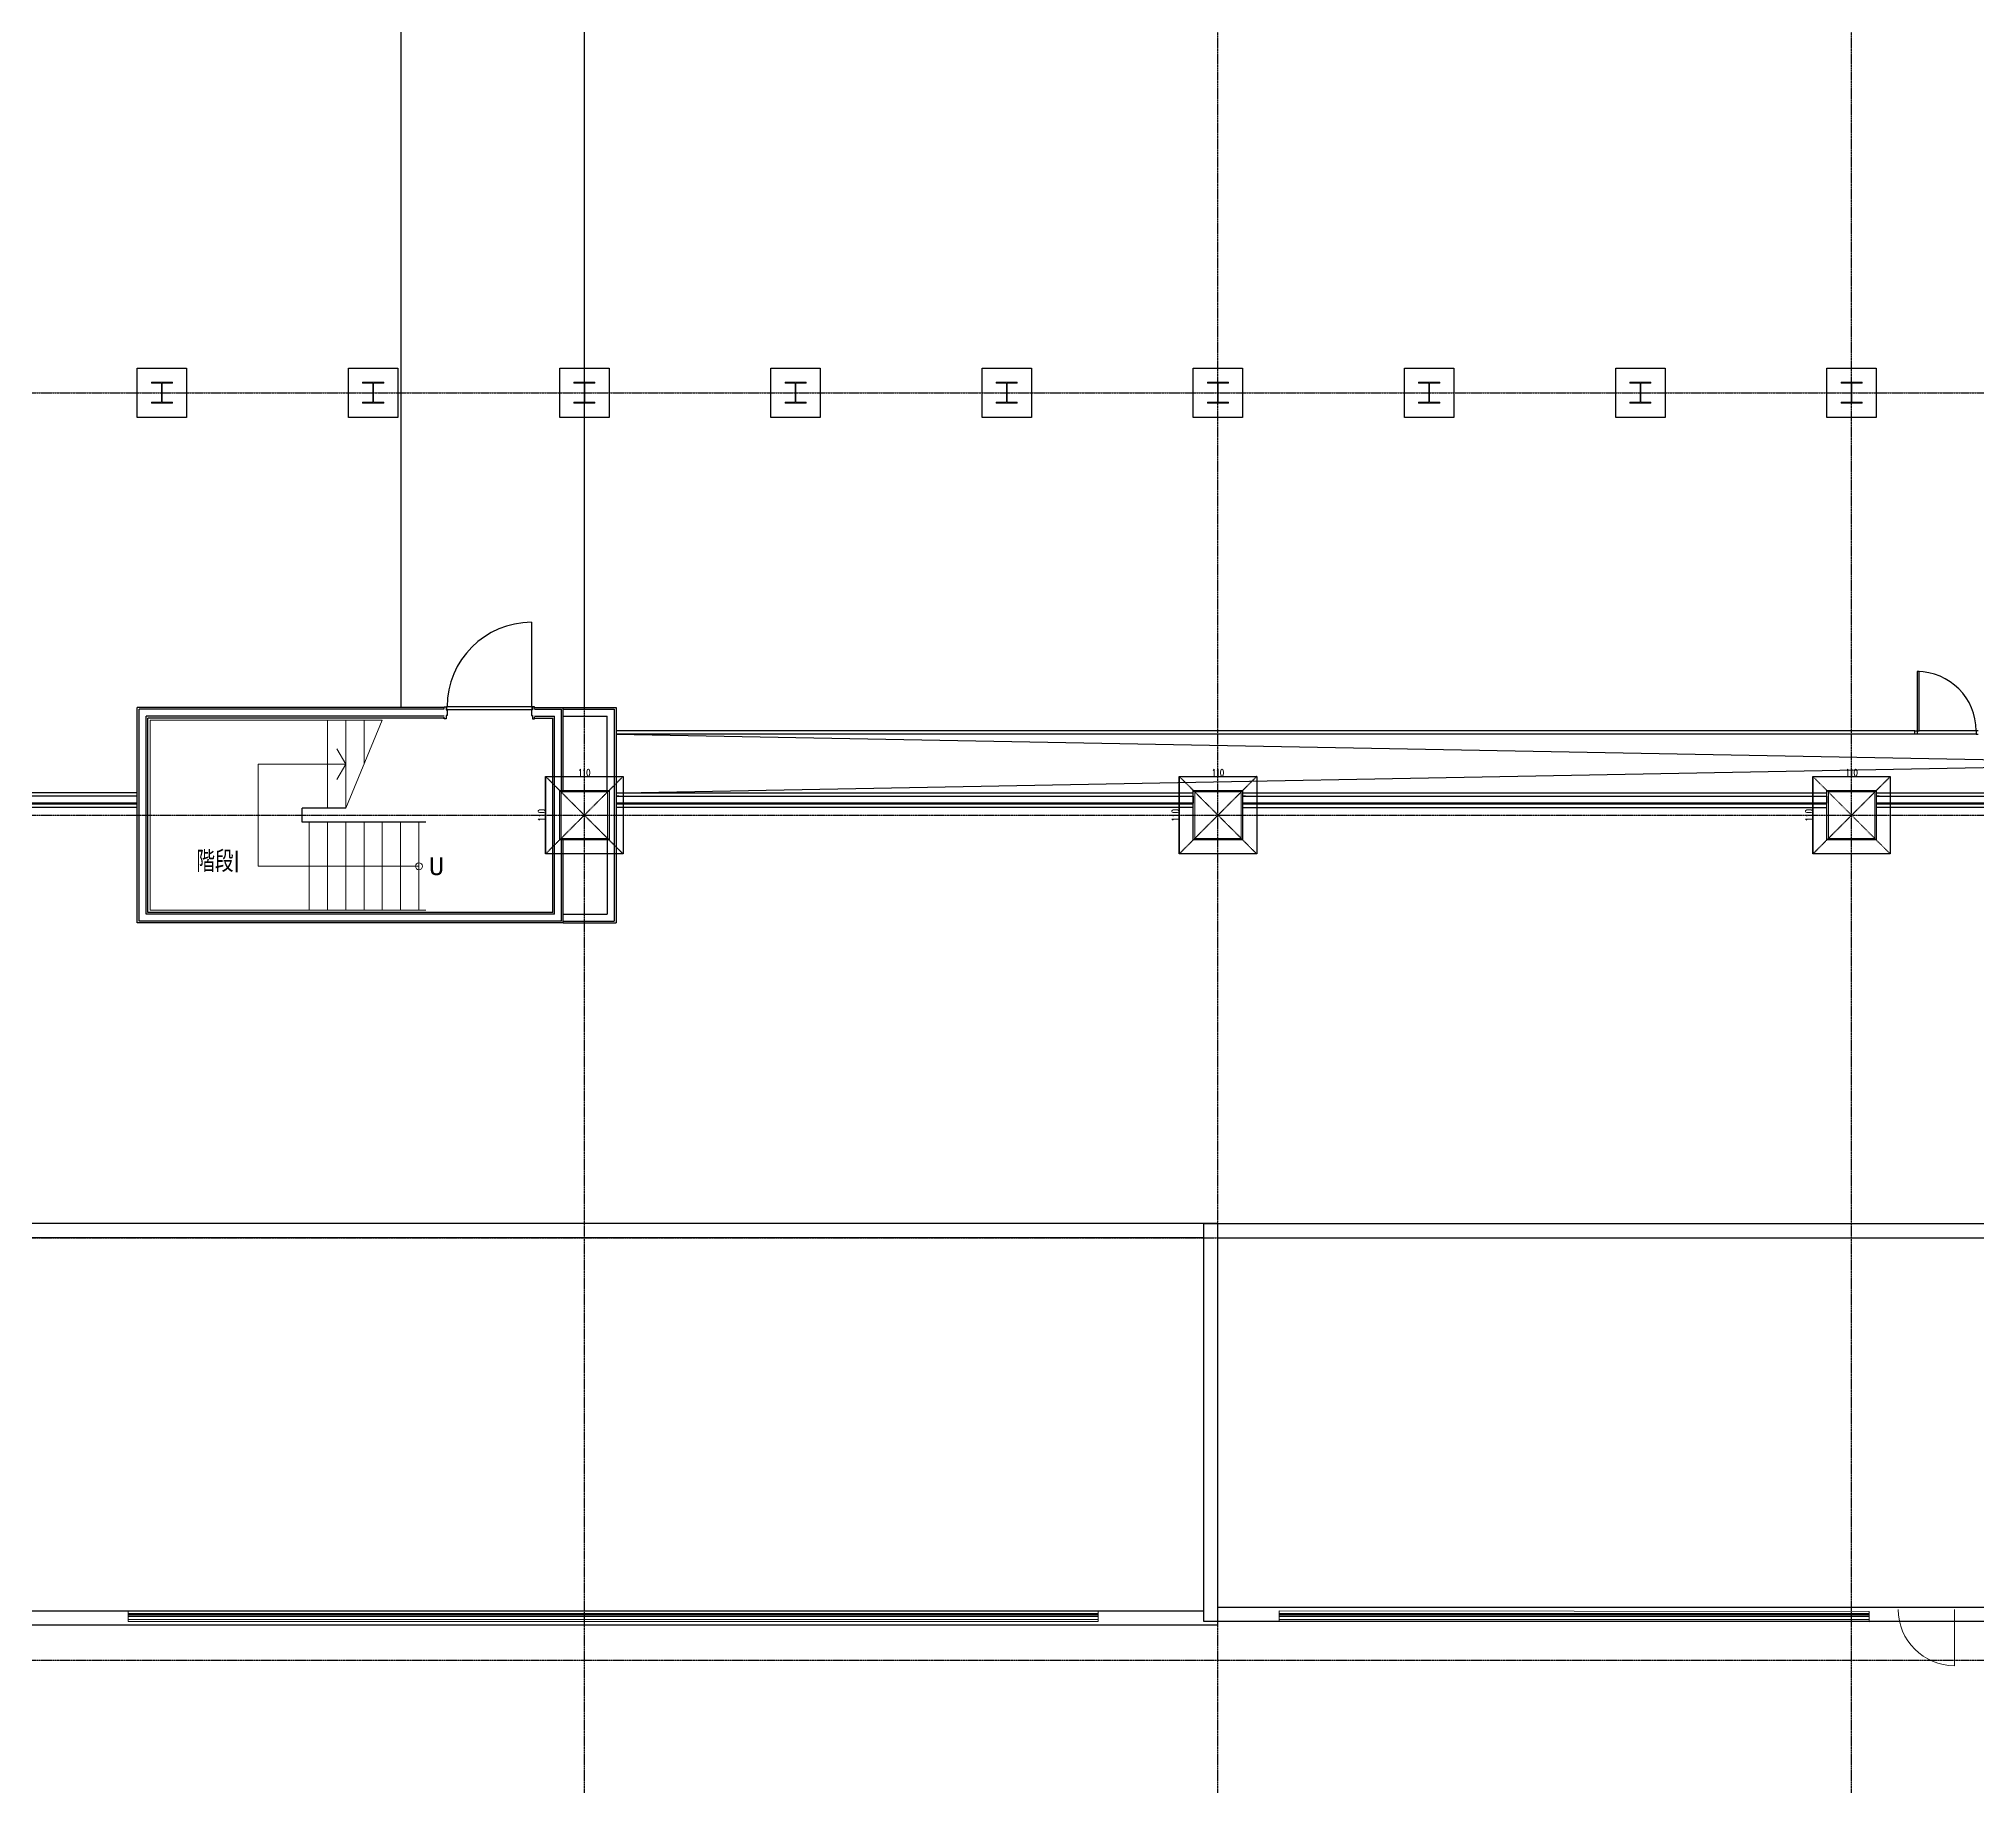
# Model space of a CAD drawing. Header units: millimetres. Extents: x -21841 to 195597, y -1659 to 112111.
# Drawn here: x 5585 to 8338, y 13771 to 16253 of the extents above; entities that cross this region are included whole.
import ezdxf
from ezdxf.enums import TextEntityAlignment as Align

# ---------------------------------------------------------------- set-up
doc = ezdxf.new("R2010")
doc.units = ezdxf.units.MM
doc.linetypes.add('X-N-FAB-L10$0$COL-CEN-LIN', pattern=[3.25, 2.5, -0.25, 0.25, -0.25])
doc.linetypes.add('X-N-FAB-L10$0$HIDDEN', pattern=[0.375, 0.25, -0.125])
for name, color, linetype in [('0-FMCS', 6, 'Continuous'), ('0-XREF', 7, 'Continuous'), ('X-N-FAB-L10$0$0-NC', 8, 'Continuous'), ('X-N-FAB-L10$0$0-ND', 8, 'Continuous'), ('X-N-FAB-L10$0$08', 8, 'Continuous'), ('X-N-FAB-L10$0$A-WALL-IN', 8, 'Continuous'), ('X-N-FAB-L10$0$CCL', 8, 'X-N-FAB-L10$0$COL-CEN-LIN'), ('X-N-FAB-L10$0$COL', 8, 'Continuous'), ('X-N-FAB-L10$0$COL-S', 8, 'Continuous'), ('X-N-FAB-L10$0$DOOR', 8, 'Continuous'), ('X-N-FAB-L10$0$HR', 8, 'Continuous'), ('X-N-FAB-L10$0$WALL-P', 8, 'Continuous')]:
    doc.layers.add(name, color=color, linetype=linetype)
doc.layers.add('X-N-FAB-L10$0$ARC', color=8, linetype='Continuous', lineweight=0)
doc.layers.add('X-N-FAB-L10$0$STEEL1', color=8, linetype='Continuous', lineweight=0)
doc.styles.add('X-N-FAB-L10$0$ATS', font='monotxt.shx', dxfattribs={"bigfont": 'BIGFONT.shx'})
doc.styles.add('X-N-FAB-L10$0$CHINA', font='simplex.shx', dxfattribs={"width": 0.75, "bigfont": 'chineset.shx'})
doc.styles.add('X-N-FAB-L10$0$COL-NUM', font='romanc')
doc.styles.add('X-N-FAB-L10$0$DIM', font='simplex.shx', dxfattribs={"width": 0.67, "bigfont": 'chineset.shx'})
doc.styles.add('X-N-FAB-L10$0$ROMS', font='ROMANS', dxfattribs={"bigfont": 'EXTFONT'})
doc.dimstyles.new('X-N-FAB-L10$0$JJP_005_defpoint', dxfattribs={"dimtxt": 20, "dimasz": 0.5, "dimexe": 0.5, "dimexo": 0.5, "dimgap": 0.5, "dimtad": 1, "dimdsep": 46, "dimtxsty": 'X-N-FAB-L10$0$DIM', "dimblk": 'X-N-FAB-L10$0$_None', "dimcen": 10, "dimclrd": 256, "dimclre": 256, "dimclrt": 256, "dimadec": 0, "dimazin": 0, "dimtfac": 1, "dimtix": 1, "dimtmove": 2, "dimatfit": 3, "dimldrblk": 'X-N-FAB-L10$0$_None', "dimfxl": 0.5, "dimtolj": 1, "dimtzin": 0, "dimarcsym": 0})

# ---------------------------------------------------------------- blocks, each defined once
blk = doc.blocks.new('*D1215')
at = {"layer": 'DEFPOINTS', "lineweight": -2, "transparency": 16777216}
blk.add_line((6305, 15205), (6415, 15205), dxfattribs=at)
at = {"layer": 'DEFPOINTS', "color": 0, "transparency": 16777216}
for p in [(6305, 15205), (6415, 15205), (6415, 15205)]:
    blk.add_point(p, dxfattribs=at)
at = {"layer": 'DEFPOINTS', "transparency": 16777216, "insert": (6360, 15210.5), "char_height": 10, "attachment_point": 5, "style": 'X-N-FAB-L10$0$DIM'}
blk.add_mtext('\\A1;110', dxfattribs=at)
blk = doc.blocks.new('X-N-FAB-L10$0$_None')
blk = doc.blocks.new('*D1216')
at = {"layer": 'DEFPOINTS', "lineweight": -2, "transparency": 16777216}
blk.add_line((6305, 15205), (6305, 15095), dxfattribs=at)
at = {"layer": 'DEFPOINTS', "color": 0, "transparency": 16777216}
for p in [(6305, 15205), (6305, 15095), (6305, 15095)]:
    blk.add_point(p, dxfattribs=at)
at = {"layer": 'DEFPOINTS', "transparency": 16777216, "insert": (6299.5, 15150), "char_height": 10, "attachment_point": 5, "rotation": 90, "style": 'X-N-FAB-L10$0$DIM'}
blk.add_mtext('\\A1;110', dxfattribs=at)
blk = doc.blocks.new('*D1217')
at = {"layer": 'DEFPOINTS', "lineweight": -2, "transparency": 16777216}
blk.add_line((7205, 15205), (7315, 15205), dxfattribs=at)
at = {"layer": 'DEFPOINTS', "color": 0, "transparency": 16777216}
for p in [(7205, 15205), (7315, 15205), (7315, 15205)]:
    blk.add_point(p, dxfattribs=at)
at = {"layer": 'DEFPOINTS', "transparency": 16777216, "insert": (7260, 15210.5), "char_height": 10, "attachment_point": 5, "style": 'X-N-FAB-L10$0$DIM'}
blk.add_mtext('\\A1;110', dxfattribs=at)
blk = doc.blocks.new('*D1218')
at = {"layer": 'DEFPOINTS', "lineweight": -2, "transparency": 16777216}
blk.add_line((7205, 15205), (7205, 15095), dxfattribs=at)
at = {"layer": 'DEFPOINTS', "color": 0, "transparency": 16777216}
for p in [(7205, 15205), (7205, 15095), (7205, 15095)]:
    blk.add_point(p, dxfattribs=at)
at = {"layer": 'DEFPOINTS', "transparency": 16777216, "insert": (7199.5, 15150), "char_height": 10, "attachment_point": 5, "rotation": 90, "style": 'X-N-FAB-L10$0$DIM'}
blk.add_mtext('\\A1;110', dxfattribs=at)
blk = doc.blocks.new('*D1219')
at = {"layer": 'DEFPOINTS', "lineweight": -2, "transparency": 16777216}
blk.add_line((8105, 15205), (8215, 15205), dxfattribs=at)
at = {"layer": 'DEFPOINTS', "color": 0, "transparency": 16777216}
for p in [(8105, 15205), (8215, 15205), (8215, 15205)]:
    blk.add_point(p, dxfattribs=at)
at = {"layer": 'DEFPOINTS', "transparency": 16777216, "insert": (8160, 15210.5), "char_height": 10, "attachment_point": 5, "style": 'X-N-FAB-L10$0$DIM'}
blk.add_mtext('\\A1;110', dxfattribs=at)
blk = doc.blocks.new('*D1220')
at = {"layer": 'DEFPOINTS', "lineweight": -2, "transparency": 16777216}
blk.add_line((8105, 15205), (8105, 15095), dxfattribs=at)
at = {"layer": 'DEFPOINTS', "color": 0, "transparency": 16777216}
for p in [(8105, 15205), (8105, 15095), (8105, 15095)]:
    blk.add_point(p, dxfattribs=at)
at = {"layer": 'DEFPOINTS', "transparency": 16777216, "insert": (8099.5, 15150), "char_height": 10, "attachment_point": 5, "rotation": 90, "style": 'X-N-FAB-L10$0$DIM'}
blk.add_mtext('\\A1;110', dxfattribs=at)
blk = doc.blocks.new('X-N-FAB-L10')
at = {"layer": 'DEFPOINTS', "color": 8, "linetype": 'X-N-FAB-L10$0$HIDDEN', "ltscale": 0.1}
for p, q in [((6415, 15205), (6305, 15095)), ((6305, 15205), (6415, 15095)), ((6415, 15205), (6305, 15095)), ((6305, 15205), (6415, 15095)), ((7315, 15205), (7205, 15095)), ((7205, 15205), (7315, 15095)), ((7315, 15205), (7205, 15095)), ((7205, 15205), (7315, 15095)), ((8215, 15205), (8105, 15095)), ((8105, 15205), (8215, 15095)), ((8215, 15205), (8105, 15095)), ((8105, 15205), (8215, 15095))]:
    blk.add_line(p, q, dxfattribs=at)
at = {"layer": 'DEFPOINTS', "color": 8}
for p, q in [((6305, 15205), (6415, 15205)), ((6305, 15205), (6305, 15095)), ((7205, 15205), (7315, 15205)), ((7205, 15205), (7205, 15095)), ((8105, 15205), (8215, 15205)), ((8105, 15205), (8105, 15095))]:
    blk.add_line(p, q, dxfattribs=at)
at = {"layer": 'X-N-FAB-L10$0$08', "color": 8}
for p, q in [((6100, 15303), (6100, 16635)), ((6360, 15303), (6360, 16635)), ((8256, 15353.946), (8253, 15353.946)), ((8253, 15353.946), (8253, 15270)), ((8256, 15270), (8256, 15353.946)), ((8250, 15270), (6405, 15270)), ((8250, 15265), (6405, 15265)), ((6405, 15265), (10915, 15182)), ((6415, 15182), (10915, 15265)), ((8250, 15265), (8250, 15270)), ((8250, 15270), (8253, 15270)), ((8253, 15265), (8250, 15265)), ((8253, 15270), (8253, 15265)), ((8253, 15270), (8256, 15270)), ((8337, 15265), (8253, 15265)), ((8337, 15270), (8256, 15270)), ((8340, 15270), (8337, 15270)), ((8337, 15270), (8337, 15265)), ((8337, 15265), (8340, 15265))]:
    blk.add_line(p, q, dxfattribs=at)
blk.add_arc((8253, 15270), 84, 0, 90, dxfattribs=at)
at = {"layer": 'X-N-FAB-L10$0$A-WALL-IN', "color": 8}
for p, q in [((7260, 14570), (5460, 14570)), ((7240, 14570), (9060, 14570)), ((7240, 14005), (7240, 14570)), ((7260, 14000), (7260, 14570)), ((7240, 14550), (5480, 14550)), ((7240, 14020), (7240, 14550)), ((7260, 14550), (9040, 14550)), ((7260, 14025), (7260, 14550)), ((5480, 14020), (7240, 14020)), ((9040, 14025), (7260, 14025)), ((5460, 14000), (7260, 14000)), ((9060, 14005), (7240, 14005))]:
    blk.add_line(p, q, dxfattribs=at)
at = {"layer": 'X-N-FAB-L10$0$ARC', "color": 8}
for p, q in [((5743, 15015), (5743, 15285)), ((6073, 15285), (5743, 15285)), ((5995, 15160), (5995, 15285)), ((6021, 15160), (6073, 15285)), ((6021, 15160), (6021, 15285)), ((6047, 15222.5), (6047, 15285)), ((6008.5, 15244.151), (6021, 15222.5)), ((5896.5, 15077.5), (5896.5, 15222.5)), ((6021, 15222.5), (5896.5, 15222.5)), ((6021, 15222.5), (6008.5, 15200.849)), ((6415, 15205), (6305, 15205)), ((6305, 15205), (6305, 15095)), ((6415, 15095), (6415, 15205)), ((7315, 15205), (7205, 15205)), ((7205, 15205), (7205, 15095)), ((7315, 15095), (7315, 15205)), ((8215, 15205), (8105, 15205)), ((8105, 15205), (8105, 15095)), ((8215, 15095), (8215, 15205)), ((6325, 15115), (6325, 15185)), ((6325, 15185), (6395, 15185)), ((6327, 15117), (6327, 15183)), ((6327, 15183), (6393, 15183)), ((6393, 15183), (6393, 15117)), ((6395, 15185), (6395, 15115)), ((7225, 15115), (7225, 15185)), ((7225, 15185), (7295, 15185)), ((7227, 15117), (7227, 15183)), ((7227, 15183), (7293, 15183)), ((7293, 15183), (7293, 15117)), ((7295, 15185), (7295, 15115)), ((8125, 15115), (8125, 15185)), ((8125, 15185), (8195, 15185)), ((8127, 15117), (8127, 15183)), ((8127, 15183), (8193, 15183)), ((8193, 15183), (8193, 15117)), ((8195, 15185), (8195, 15115)), ((5969, 15140), (5969, 15015)), ((5995, 15140), (5995, 15015)), ((6021, 15140), (6021, 15015)), ((6047, 15140), (6047, 15015)), ((6073, 15140), (6073, 15015)), ((6099, 15140), (6099, 15015)), ((6125, 15140), (6125, 15015)), ((6393, 15117), (6327, 15117)), ((7293, 15117), (7227, 15117)), ((8193, 15117), (8127, 15117)), ((6305, 15095), (6415, 15095)), ((6395, 15115), (6325, 15115)), ((7205, 15095), (7315, 15095)), ((7295, 15115), (7225, 15115)), ((8105, 15095), (8215, 15095)), ((8195, 15115), (8125, 15115)), ((6125, 15077.5), (5896.5, 15077.5)), ((6135, 15015), (5743, 15015))]:
    blk.add_line(p, q, dxfattribs=at)
blk.add_circle((6125, 15077.5), 5, dxfattribs=at)
at = {"layer": 'X-N-FAB-L10$0$CCL', "color": 8}
for p, q in [((6360, 10600), (6360, 19760)), ((7260, 10600), (7260, 19760)), ((8160, 10600), (8160, 19760)), ((-720, 15750), (27370, 15750)), ((-720, 15150), (27370, 15150)), ((-720, 14550), (27370, 14550)), ((-720, 13950), (27370, 13950))]:
    blk.add_line(p, q, dxfattribs=at)
at = {"layer": 'X-N-FAB-L10$0$COL', "color": 8}
for p, q in [((5725, 15785), (5795, 15785)), ((5725, 15715), (5725, 15785)), ((5795, 15785), (5795, 15715)), ((6025, 15785), (6095, 15785)), ((6025, 15715), (6025, 15785)), ((6095, 15785), (6095, 15715)), ((6325, 15785), (6395, 15785)), ((6325, 15715), (6325, 15785)), ((6395, 15785), (6395, 15715)), ((6625, 15785), (6695, 15785)), ((6625, 15715), (6625, 15785)), ((6695, 15785), (6695, 15715)), ((6925, 15785), (6995, 15785)), ((6925, 15715), (6925, 15785)), ((6995, 15785), (6995, 15715)), ((7225, 15785), (7295, 15785)), ((7225, 15715), (7225, 15785)), ((7295, 15785), (7295, 15715)), ((7525, 15785), (7595, 15785)), ((7525, 15715), (7525, 15785)), ((7595, 15785), (7595, 15715)), ((7825, 15785), (7895, 15785)), ((7825, 15715), (7825, 15785)), ((7895, 15785), (7895, 15715)), ((8125, 15785), (8195, 15785)), ((8125, 15715), (8125, 15785)), ((8195, 15785), (8195, 15715)), ((5795, 15715), (5725, 15715)), ((6095, 15715), (6025, 15715)), ((6395, 15715), (6325, 15715)), ((6695, 15715), (6625, 15715)), ((6995, 15715), (6925, 15715)), ((7295, 15715), (7225, 15715)), ((7595, 15715), (7525, 15715)), ((7895, 15715), (7825, 15715)), ((8195, 15715), (8125, 15715))]:
    blk.add_line(p, q, dxfattribs=at)
at = {"layer": 'X-N-FAB-L10$0$COL', "color": 8, "ltscale": 0.1}
for p, q in [((6305, 15205), (6415, 15205)), ((6305, 15095), (6305, 15205)), ((6415, 15205), (6415, 15095)), ((7205, 15205), (7315, 15205)), ((7205, 15095), (7205, 15205)), ((7315, 15205), (7315, 15095)), ((8105, 15205), (8215, 15205)), ((8105, 15095), (8105, 15205)), ((8215, 15205), (8215, 15095)), ((6415, 15095), (6305, 15095)), ((7315, 15095), (7205, 15095)), ((8215, 15095), (8105, 15095))]:
    blk.add_line(p, q, dxfattribs=at)
at = {"layer": 'X-N-FAB-L10$0$COL', "color": 8}
for points in [[(5725, 15785), (5795, 15785), (5795, 15715), (5725, 15715)], [(6025, 15785), (6095, 15785), (6095, 15715), (6025, 15715)], [(6325, 15785), (6395, 15785), (6395, 15715), (6325, 15715)], [(6625, 15785), (6695, 15785), (6695, 15715), (6625, 15715)], [(6925, 15785), (6995, 15785), (6995, 15715), (6925, 15715)], [(7225, 15785), (7295, 15785), (7295, 15715), (7225, 15715)], [(7525, 15785), (7595, 15785), (7595, 15715), (7525, 15715)], [(7825, 15785), (7895, 15785), (7895, 15715), (7825, 15715)], [(8125, 15785), (8195, 15785), (8195, 15715), (8125, 15715)]]:
    blk.add_lwpolyline(points, close=True, dxfattribs=at)
at = {"layer": 'X-N-FAB-L10$0$COL', "color": 8, "ltscale": 0.1}
for points in [[(6305, 15205), (6415, 15205), (6415, 15095), (6305, 15095)], [(7205, 15205), (7315, 15205), (7315, 15095), (7205, 15095)], [(8105, 15205), (8215, 15205), (8215, 15095), (8105, 15095)]]:
    blk.add_lwpolyline(points, close=True, dxfattribs=at)
at = {"layer": 'X-N-FAB-L10$0$COL-S', "color": 8}
for p, q in [((6325, 15185), (6395, 15185)), ((6325, 15115), (6325, 15185)), ((6325, 15185), (6395, 15185)), ((6325, 15115), (6325, 15185)), ((6395, 15185), (6395, 15115)), ((6395, 15185), (6395, 15115)), ((7225, 15185), (7295, 15185)), ((7225, 15115), (7225, 15185)), ((7225, 15185), (7295, 15185)), ((7225, 15115), (7225, 15185)), ((7295, 15185), (7295, 15115)), ((7295, 15185), (7295, 15115)), ((8125, 15185), (8195, 15185)), ((8125, 15115), (8125, 15185)), ((8125, 15185), (8195, 15185)), ((8125, 15115), (8125, 15185)), ((8195, 15185), (8195, 15115)), ((8195, 15185), (8195, 15115)), ((6395, 15115), (6325, 15115)), ((6395, 15115), (6325, 15115)), ((7295, 15115), (7225, 15115)), ((7295, 15115), (7225, 15115)), ((8195, 15115), (8125, 15115)), ((8195, 15115), (8125, 15115))]:
    blk.add_line(p, q, dxfattribs=at)
at = {"layer": 'X-N-FAB-L10$0$DOOR', "color": 8}
for p, q in [((6285, 15424), (6285, 15304)), ((6161, 15301.5), (6161, 15304)), ((6161, 15304), (6163.5, 15304)), ((6161, 15287), (6161, 15289.5)), ((6163.5, 15287), (6161, 15287)), ((6163.5, 15304), (6163.5, 15299.5)), ((6163.5, 15299.5), (6165, 15299.5)), ((6165, 15291.5), (6163.5, 15291.5)), ((6163.5, 15291.5), (6163.5, 15287)), ((6286, 15304), (6164, 15304)), ((6164, 15304), (6164, 15300)), ((6164, 15300), (6286, 15300)), ((6165, 15299.5), (6165, 15291.5)), ((6286.5, 15299.5), (6285, 15299.5)), ((6285, 15299.5), (6285, 15291.5)), ((6285, 15291.5), (6286.5, 15291.5)), ((6286, 15300), (6286, 15304)), ((6289, 15304), (6286.5, 15304)), ((6286.5, 15304), (6286.5, 15299.5)), ((6286.5, 15291.5), (6286.5, 15287)), ((6286.5, 15287), (6289, 15287)), ((6289, 15301.5), (6289, 15304)), ((6289, 15287), (6289, 15289.5))]:
    blk.add_line(p, q, dxfattribs=at)
at = {"layer": 'X-N-FAB-L10$0$DOOR', "color": 8, "lineweight": 0}
for p, q in [((5712.1, 14020), (7090, 14020)), ((5712.1, 14005), (5712.1, 14020)), ((7090, 14016.537), (5712.1, 14016.537)), ((7090, 14020), (7090, 14005)), ((7346.831, 14020), (8185.119, 14019.341)), ((7346.831, 14005), (7346.831, 14020)), ((8185.119, 14016.537), (7346.831, 14016.537)), ((8185.119, 14019.341), (8185.119, 14004.341)), ((8306.236, 14022.225), (8306.236, 13942.225)), ((7090, 14015), (5712.1, 14015)), ((7090, 14013.159), (5712.1, 14013.159)), ((7090, 14011.841), (5712.1, 14011.841)), ((7090, 14007.81), (5712.1, 14007.81)), ((7090, 14005), (5712.1, 14005)), ((8185.119, 14015), (7346.831, 14015)), ((8185.119, 14013.159), (7346.831, 14013.159)), ((8185.119, 14011.841), (7346.831, 14011.841)), ((8185.119, 14007.81), (7346.831, 14007.81)), ((8185.119, 14004.341), (7346.831, 14005))]:
    blk.add_line(p, q, dxfattribs=at)
at = {"layer": 'X-N-FAB-L10$0$DOOR', "color": 8}
blk.add_arc((6285, 15304), 120, 90, 180, dxfattribs=at)
at = {"layer": 'X-N-FAB-L10$0$DOOR', "color": 8, "lineweight": 0}
blk.add_arc((8306.236, 14022.225), 80, 180, 270, dxfattribs=at)
at = {"layer": 'X-N-FAB-L10$0$HR', "color": 8}
for p, q in [((6021, 15160), (5959, 15160)), ((5959, 15140), (5959, 15160)), ((6135, 15140), (5959, 15140))]:
    blk.add_line(p, q, dxfattribs=at)
at = {"layer": 'X-N-FAB-L10$0$STEEL1', "color": 8}
for p, q in [((5745, 15765), (5775, 15765)), ((5745, 15763.5), (5745, 15765)), ((5759.5, 15763.5), (5745, 15763.5)), ((5759.5, 15736.5), (5759.5, 15763.5)), ((5775, 15763.5), (5760.5, 15763.5)), ((5760.5, 15763.5), (5760.5, 15736.5)), ((5775, 15765), (5775, 15763.5)), ((6045, 15765), (6075, 15765)), ((6045, 15763.5), (6045, 15765)), ((6059.5, 15763.5), (6045, 15763.5)), ((6059.5, 15736.5), (6059.5, 15763.5)), ((6075, 15763.5), (6060.5, 15763.5)), ((6060.5, 15763.5), (6060.5, 15736.5)), ((6075, 15765), (6075, 15763.5)), ((6345, 15765), (6375, 15765)), ((6345, 15763.5), (6345, 15765)), ((6359.5, 15763.5), (6345, 15763.5)), ((6359.5, 15736.5), (6359.5, 15763.5)), ((6375, 15763.5), (6360.5, 15763.5)), ((6360.5, 15763.5), (6360.5, 15736.5)), ((6375, 15765), (6375, 15763.5)), ((6645, 15765), (6675, 15765)), ((6645, 15763.5), (6645, 15765)), ((6659.5, 15763.5), (6645, 15763.5)), ((6659.5, 15736.5), (6659.5, 15763.5)), ((6675, 15763.5), (6660.5, 15763.5)), ((6660.5, 15763.5), (6660.5, 15736.5)), ((6675, 15765), (6675, 15763.5)), ((6945, 15765), (6975, 15765)), ((6945, 15763.5), (6945, 15765)), ((6959.5, 15763.5), (6945, 15763.5)), ((6959.5, 15736.5), (6959.5, 15763.5)), ((6975, 15763.5), (6960.5, 15763.5)), ((6960.5, 15763.5), (6960.5, 15736.5)), ((6975, 15765), (6975, 15763.5)), ((7245, 15765), (7275, 15765)), ((7245, 15763.5), (7245, 15765)), ((7259.5, 15763.5), (7245, 15763.5)), ((7259.5, 15736.5), (7259.5, 15763.5)), ((7275, 15763.5), (7260.5, 15763.5)), ((7260.5, 15763.5), (7260.5, 15736.5)), ((7275, 15765), (7275, 15763.5)), ((7545, 15765), (7575, 15765)), ((7545, 15763.5), (7545, 15765)), ((7559.5, 15763.5), (7545, 15763.5)), ((7559.5, 15736.5), (7559.5, 15763.5)), ((7575, 15763.5), (7560.5, 15763.5)), ((7560.5, 15763.5), (7560.5, 15736.5)), ((7575, 15765), (7575, 15763.5)), ((7845, 15765), (7875, 15765)), ((7845, 15763.5), (7845, 15765)), ((7859.5, 15763.5), (7845, 15763.5)), ((7859.5, 15736.5), (7859.5, 15763.5)), ((7875, 15763.5), (7860.5, 15763.5)), ((7860.5, 15763.5), (7860.5, 15736.5)), ((7875, 15765), (7875, 15763.5)), ((8145, 15765), (8175, 15765)), ((8145, 15763.5), (8145, 15765)), ((8159.5, 15763.5), (8145, 15763.5)), ((8159.5, 15736.5), (8159.5, 15763.5)), ((8175, 15763.5), (8160.5, 15763.5)), ((8160.5, 15763.5), (8160.5, 15736.5)), ((8175, 15765), (8175, 15763.5)), ((5745, 15735), (5745, 15736.5)), ((5745, 15736.5), (5759.5, 15736.5)), ((5775, 15735), (5745, 15735)), ((5760.5, 15736.5), (5775, 15736.5)), ((5775, 15736.5), (5775, 15735)), ((6045, 15735), (6045, 15736.5)), ((6045, 15736.5), (6059.5, 15736.5)), ((6075, 15735), (6045, 15735)), ((6060.5, 15736.5), (6075, 15736.5)), ((6075, 15736.5), (6075, 15735)), ((6345, 15735), (6345, 15736.5)), ((6345, 15736.5), (6359.5, 15736.5)), ((6375, 15735), (6345, 15735)), ((6360.5, 15736.5), (6375, 15736.5)), ((6375, 15736.5), (6375, 15735)), ((6645, 15735), (6645, 15736.5)), ((6645, 15736.5), (6659.5, 15736.5)), ((6675, 15735), (6645, 15735)), ((6660.5, 15736.5), (6675, 15736.5)), ((6675, 15736.5), (6675, 15735)), ((6945, 15735), (6945, 15736.5)), ((6945, 15736.5), (6959.5, 15736.5)), ((6975, 15735), (6945, 15735)), ((6960.5, 15736.5), (6975, 15736.5)), ((6975, 15736.5), (6975, 15735)), ((7245, 15735), (7245, 15736.5)), ((7245, 15736.5), (7259.5, 15736.5)), ((7275, 15735), (7245, 15735)), ((7260.5, 15736.5), (7275, 15736.5)), ((7275, 15736.5), (7275, 15735)), ((7545, 15735), (7545, 15736.5)), ((7545, 15736.5), (7559.5, 15736.5)), ((7575, 15735), (7545, 15735)), ((7560.5, 15736.5), (7575, 15736.5)), ((7575, 15736.5), (7575, 15735)), ((7845, 15735), (7845, 15736.5)), ((7845, 15736.5), (7859.5, 15736.5)), ((7875, 15735), (7845, 15735)), ((7860.5, 15736.5), (7875, 15736.5)), ((7875, 15736.5), (7875, 15735)), ((8145, 15735), (8145, 15736.5)), ((8145, 15736.5), (8159.5, 15736.5)), ((8175, 15735), (8145, 15735)), ((8160.5, 15736.5), (8175, 15736.5)), ((8175, 15736.5), (8175, 15735))]:
    blk.add_line(p, q, dxfattribs=at)
for points in [[(5745, 15765), (5775, 15765), (5775, 15763.5), (5760.5, 15763.5), (5760.5, 15736.5), (5775, 15736.5), (5775, 15735), (5745, 15735), (5745, 15736.5), (5759.5, 15736.5), (5759.5, 15763.5), (5745, 15763.5)], [(6045, 15765), (6075, 15765), (6075, 15763.5), (6060.5, 15763.5), (6060.5, 15736.5), (6075, 15736.5), (6075, 15735), (6045, 15735), (6045, 15736.5), (6059.5, 15736.5), (6059.5, 15763.5), (6045, 15763.5)], [(6345, 15765), (6375, 15765), (6375, 15763.5), (6360.5, 15763.5), (6360.5, 15736.5), (6375, 15736.5), (6375, 15735), (6345, 15735), (6345, 15736.5), (6359.5, 15736.5), (6359.5, 15763.5), (6345, 15763.5)], [(6645, 15765), (6675, 15765), (6675, 15763.5), (6660.5, 15763.5), (6660.5, 15736.5), (6675, 15736.5), (6675, 15735), (6645, 15735), (6645, 15736.5), (6659.5, 15736.5), (6659.5, 15763.5), (6645, 15763.5)], [(6945, 15765), (6975, 15765), (6975, 15763.5), (6960.5, 15763.5), (6960.5, 15736.5), (6975, 15736.5), (6975, 15735), (6945, 15735), (6945, 15736.5), (6959.5, 15736.5), (6959.5, 15763.5), (6945, 15763.5)], [(7245, 15765), (7275, 15765), (7275, 15763.5), (7260.5, 15763.5), (7260.5, 15736.5), (7275, 15736.5), (7275, 15735), (7245, 15735), (7245, 15736.5), (7259.5, 15736.5), (7259.5, 15763.5), (7245, 15763.5)], [(7545, 15765), (7575, 15765), (7575, 15763.5), (7560.5, 15763.5), (7560.5, 15736.5), (7575, 15736.5), (7575, 15735), (7545, 15735), (7545, 15736.5), (7559.5, 15736.5), (7559.5, 15763.5), (7545, 15763.5)], [(7845, 15765), (7875, 15765), (7875, 15763.5), (7860.5, 15763.5), (7860.5, 15736.5), (7875, 15736.5), (7875, 15735), (7845, 15735), (7845, 15736.5), (7859.5, 15736.5), (7859.5, 15763.5), (7845, 15763.5)], [(8145, 15765), (8175, 15765), (8175, 15763.5), (8160.5, 15763.5), (8160.5, 15736.5), (8175, 15736.5), (8175, 15735), (8145, 15735), (8145, 15736.5), (8159.5, 15736.5), (8159.5, 15763.5), (8145, 15763.5)]]:
    blk.add_lwpolyline(points, close=True, dxfattribs=at)
at = {"layer": 'X-N-FAB-L10$0$WALL-P', "color": 8}
for p, q in [((5725, 14997), (5725, 15303)), ((6161, 15303), (5725, 15303)), ((5727.5, 14999.5), (5727.5, 15300.5)), ((6161, 15300.5), (5727.5, 15300.5)), ((5737.5, 15009.5), (5737.5, 15290.5)), ((6161, 15290.5), (5737.5, 15290.5)), ((5740, 15012), (5740, 15288)), ((6161, 15288), (5740, 15288)), ((6289, 15303), (6330, 15303)), ((6289, 15300.5), (6327.5, 15300.5)), ((6289, 15290.5), (6317.5, 15290.5)), ((6289, 15288), (6315, 15288)), ((6315, 15012), (6315, 15288)), ((6317.5, 15009.5), (6317.5, 15290.5)), ((6327.5, 15185), (6327.5, 15300.5)), ((6330, 15185), (6330, 15303)), ((6330, 15303), (6405, 15303)), ((6330, 15300.5), (6402.5, 15300.5)), ((6330, 15290.5), (6392.5, 15290.5)), ((6392.5, 15185), (6392.5, 15290.5)), ((6402.5, 15300.5), (6402.5, 14999.5)), ((6405, 15303), (6405, 14997)), ((5725, 15182), (5495, 15182)), ((5725, 15177), (5495, 15177)), ((6405, 15182), (7225, 15182)), ((6405, 15177), (7225, 15177)), ((6409, 15177), (6405, 15177)), ((6405, 15177), (6405, 15167)), ((6409, 15176), (6409, 15177)), ((7221, 15176), (7221, 15177)), ((7221, 15177), (7225, 15177)), ((7225, 15177), (7225, 15167)), ((7295, 15182), (8125, 15182)), ((7295, 15177), (8125, 15177)), ((7299, 15177), (7295, 15177)), ((7295, 15177), (7295, 15167)), ((7299, 15176), (7299, 15177)), ((8121, 15176), (8121, 15177)), ((8121, 15177), (8125, 15177)), ((8125, 15177), (8125, 15167)), ((8195, 15182), (9025, 15182)), ((8195, 15177), (9025, 15177)), ((8199, 15177), (8195, 15177)), ((8195, 15177), (8195, 15167)), ((8199, 15176), (8199, 15177)), ((5725, 15167), (5495, 15167)), ((5725, 15165.75), (5495, 15165.75)), ((5725, 15160.75), (5495, 15160.75)), ((7225, 15167), (6405, 15167)), ((6405, 15167), (6409, 15167)), ((7225, 15165.75), (6405, 15165.75)), ((7225, 15160.75), (6405, 15160.75)), ((6409, 15167), (6409, 15168)), ((7221, 15167), (7221, 15168)), ((7225, 15167), (7221, 15167)), ((8125, 15167), (7295, 15167)), ((7295, 15167), (7299, 15167)), ((8125, 15165.75), (7295, 15165.75)), ((7295, 15160.75), (8125, 15160.75)), ((7299, 15167), (7299, 15168)), ((8121, 15167), (8121, 15168)), ((8125, 15167), (8121, 15167)), ((9025, 15167), (8195, 15167)), ((8195, 15167), (8199, 15167)), ((9025, 15165.75), (8195, 15165.75)), ((9025, 15160.75), (8195, 15160.75)), ((8199, 15167), (8199, 15168)), ((6327.5, 14999.5), (6327.5, 15115)), ((6330, 14997), (6330, 15115)), ((6392.5, 15115), (6392.5, 15009.5)), ((6317.5, 15009.5), (5737.5, 15009.5)), ((6315, 15012), (5740, 15012)), ((6330, 15009.5), (6392.5, 15009.5)), ((6330, 14997), (5725, 14997)), ((6327.5, 14999.5), (5727.5, 14999.5)), ((6330, 14999.5), (6402.5, 14999.5)), ((6330, 14997), (6405, 14997))]:
    blk.add_line(p, q, dxfattribs=at)
at = {"layer": 'DEFPOINTS', "color": 8, "char_height": 10, "attachment_point": 5, "style": 'X-N-FAB-L10$0$DIM'}
for insert in [(6360, 15210.5), (7260, 15210.5), (8160, 15210.5)]:
    blk.add_mtext('\\A1;110', dxfattribs=dict(at, insert=insert))
at = {"layer": 'DEFPOINTS', "color": 8, "char_height": 10, "attachment_point": 5, "rotation": 90, "style": 'X-N-FAB-L10$0$DIM'}
for insert in [(6299.5, 15150), (7199.5, 15150), (8099.5, 15150)]:
    blk.add_mtext('\\A1;110', dxfattribs=dict(at, insert=insert))
at = {"layer": 'X-N-FAB-L10$0$0-NC', "color": 8, "style": 'X-N-FAB-L10$0$COL-NUM'}
for p in [(1860, 19880), (2760, 19880), (3660, 19880), (4560, 19880), (5460, 19880), (6360, 19880), (7260, 19880), (8160, 19880), (9060, 19880), (9960, 19880), (10860, 19880), (11760, 19880), (12660, 19880), (13560, 19880), (14460, 19880), (15360, 19880), (16260, 19880), (17160, 19880), (18060, 19880), (18960, 19880), (19860, 19880), (20760, 19880), (21660, 19880), (22560, 19880), (-840, 13950), (-840, 13350), (-840, 12750), (-840, 12150), (-840, 11550), (-840, 10750)]:
    blk.add_attdef('GRID-Y', text='', height=120, dxfattribs=at).set_placement(p, align=Align.MIDDLE_CENTER)
at = {"layer": 'X-N-FAB-L10$0$0-ND', "color": 8, "style": 'X-N-FAB-L10$0$CHINA'}
blk.add_attdef('NO', text='', height=33.333, dxfattribs=at).set_placement((23327.5, 11380), align=Align.MIDDLE)
at = {"layer": 'X-N-FAB-L10$0$ARC', "color": 8, "style": 'X-N-FAB-L10$0$ROMS', "width": 0.8}
blk.add_text('階段I', height=30, dxfattribs=at).set_placement((5839.295, 15084.346), align=Align.MIDDLE_CENTER)
at = {"layer": 'X-N-FAB-L10$0$ARC', "color": 8, "style": 'X-N-FAB-L10$0$ATS'}
blk.add_text('U', height=25, dxfattribs=at).set_placement((6150, 15077.5), align=Align.MIDDLE_CENTER)
at = {"layer": 'DEFPOINTS', "color": 8}
for base, p1, p2, picture, middle in [((6305, 15095), (6305, 15205), (6305, 15095), '*D1216', (6299.5, 15150)), ((7205, 15095), (7205, 15205), (7205, 15095), '*D1218', (7199.5, 15150)), ((8105, 15095), (8105, 15205), (8105, 15095), '*D1220', (8099.5, 15150))]:
    dim = blk.add_linear_dim(base=base, p1=p1, p2=p2, angle=90, dimstyle='X-N-FAB-L10$0$JJP_005_defpoint', override={"dimtxt": 10}, dxfattribs=at)
    dim.commit()
    dim.dimension.update_dxf_attribs({"geometry": picture, "text_midpoint": middle})
for base, p1, p2, picture, middle in [((6415, 15205), (6305, 15205), (6415, 15205), '*D1215', (6360, 15210.5)), ((7315, 15205), (7205, 15205), (7315, 15205), '*D1217', (7260, 15210.5)), ((8215, 15205), (8105, 15205), (8215, 15205), '*D1219', (8160, 15210.5))]:
    dim = blk.add_linear_dim(base=base, p1=p1, p2=p2, dimstyle='X-N-FAB-L10$0$JJP_005_defpoint', override={"dimtxt": 10}, dxfattribs=at)
    dim.commit()
    dim.dimension.update_dxf_attribs({"geometry": picture, "text_midpoint": middle})

msp = doc.modelspace()

# ---------------------------------------------------------------- block references
at = {"layer": '0-FMCS', "color": 5}
msp.add_blockref('X-N-FAB-L10', (0, 0), dxfattribs=at)
at = {"layer": '0-XREF'}
msp.add_blockref('X-N-FAB-L10', (0, 0), dxfattribs=at)

doc.saveas('drawing.dxf')
